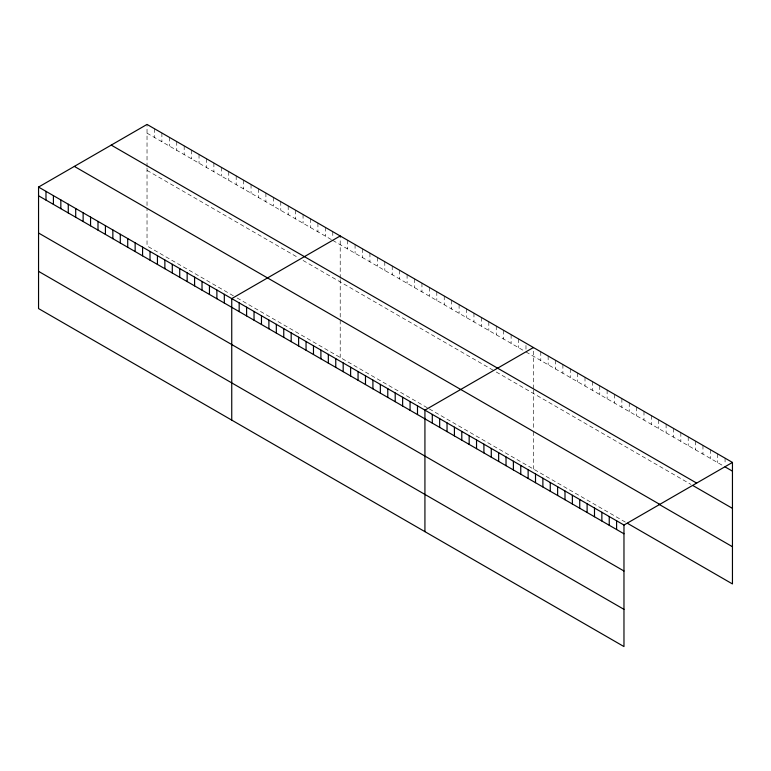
<?xml version="1.0" encoding="UTF-8"?>
<svg xmlns="http://www.w3.org/2000/svg" width="771" height="771" viewBox="0 0 771 771"><rect width="100%" height="100%" fill="white"/><g stroke="black" fill="none" stroke-linecap="round" stroke-linejoin="round"><path stroke-width="0.58" stroke-dasharray="3.85 2.89" d="M147.03 166.777L147.03 124.43M340.213 279.516L340.213 317.874M340.213 278.321L340.213 235.965M533.407 389.856L533.407 429.408M533.407 388.651L533.407 347.509M147.03 133.161L331.858 239.868M332.783 240.407L524.116 350.872M525.976 351.942L724.152 466.368M147.03 170.381L298.416 257.784M303.061 260.473L494.394 370.938M496.254 372.007L690.98 484.429M233.401 295.823L147.03 245.949L147.03 208.729M237.121 297.963L428.454 408.428M429.38 408.967L625.56 522.227M725.077 458.167L725.077 464.711M717.705 453.907L717.705 462.639M710.332 449.657L710.332 458.388M702.959 445.397L702.959 454.129M695.587 441.147L695.587 449.869M688.214 436.887L688.214 445.619M680.841 432.627L680.841 441.359M673.478 428.377L673.478 437.099M666.105 424.117L666.105 432.849M658.733 419.858L658.733 428.589M651.36 415.608L651.36 424.339M643.987 411.348L643.987 420.079M636.615 407.088L636.615 415.82M629.242 402.838L629.242 411.569M621.869 398.578L621.869 407.31M614.497 394.328L614.497 403.05M607.124 390.068L607.124 398.8M599.751 385.808L599.751 394.54M592.379 381.558L592.379 390.29M585.006 377.298L585.006 386.03M577.633 373.039L577.633 381.77M570.27 368.789L570.27 377.52M562.897 364.529L562.897 373.26M555.525 360.279L555.525 369.001M548.152 356.019L548.152 364.75M540.779 351.759L540.779 360.491M533.407 431.808L533.407 469.028M525.976 345.398L525.976 349.764M518.546 338.922L518.546 347.654M511.115 334.633L511.115 343.365M503.685 330.345L503.685 339.076M496.254 326.056L496.254 334.787M488.824 321.767L488.824 330.499M481.393 317.479L481.393 326.21M473.963 313.19L473.963 321.921M466.532 308.901L466.532 317.623M459.102 304.603L459.102 313.334M451.671 300.314L451.671 309.046M444.241 296.025L444.241 304.757M436.81 291.737L436.81 300.468M429.38 287.448L429.38 296.18M421.949 283.159L421.949 291.891M414.519 278.871L414.519 287.602M407.088 274.582L407.088 283.304M399.657 270.284L399.657 279.015M392.227 265.995L392.227 274.727M384.796 261.706L384.796 270.438M377.366 257.418L377.366 266.149M369.935 253.129L369.935 261.861M362.505 248.84L362.505 257.572M355.074 244.552L355.074 253.283M347.644 240.263L347.644 248.985M340.213 320.264L340.213 357.484M332.783 231.676L332.783 238.229M325.352 227.387L325.352 236.119M317.922 223.098L317.922 231.83M310.491 218.81L310.491 227.541M303.061 214.521L303.061 223.253M295.63 210.232L295.63 218.964M288.2 205.944L288.2 214.666M280.769 201.645L280.769 210.377M273.339 197.357L273.339 206.088M265.908 193.068L265.908 201.8M258.478 188.779L258.478 197.511M251.047 184.491L251.047 193.222M243.617 180.202L243.617 188.934M236.186 175.913L236.186 184.645M228.756 171.625L228.756 180.347M221.325 167.326L221.325 176.058M213.895 163.038L213.895 171.769M206.464 158.749L206.464 167.48M199.034 154.46L199.034 163.192M191.603 150.172L191.603 158.903M184.182 145.883L184.182 154.614M176.752 141.594L176.752 150.326M169.321 137.305L169.321 146.027M161.891 133.007L161.891 141.739M154.46 128.718L154.46 137.45M147.03 167.982L147.03 206.329"/><path stroke-width="1.16" d="M38.55 187.064L623.97 525.051L623.97 646.57L38.55 308.573L38.55 187.064L147.03 124.43L732.45 462.427L732.45 583.936L627.401 523.287M340.213 235.965L231.743 298.599L231.743 420.118M533.407 347.509L424.927 410.133L424.927 531.653M623.97 525.051L732.45 462.427M725.077 466.898L732.45 471.148M111.226 145.102L696.656 483.089M692.821 485.499L732.45 508.368M74.344 166.391L659.774 504.388M658.733 504.157L732.45 546.716M38.55 195.786L623.97 533.783M38.55 233.006L623.97 571.003M38.55 271.353L623.97 609.35M616.598 520.791L616.598 529.523M609.235 516.541L609.235 525.273M601.862 512.281L601.862 521.013M594.489 508.022L594.489 516.753M587.117 503.771L587.117 512.503M579.744 499.512L579.744 508.243M572.371 495.261L572.371 503.983M564.998 491.002L564.998 499.733M557.626 486.742L557.626 495.474M550.253 482.492L550.253 491.223M542.88 478.232L542.88 486.964M535.508 473.972L535.508 482.704M528.135 469.722L528.135 478.454M520.762 465.462L520.762 474.194M513.39 461.212L513.39 469.934M506.027 456.952L506.027 465.684M498.654 452.693L498.654 461.424M491.281 448.443L491.281 457.174M483.909 444.183L483.909 452.914M476.536 439.923L476.536 448.655M469.163 435.673L469.163 444.404M461.79 431.413L461.79 440.145M454.418 427.163L454.418 435.885M447.045 422.903L447.045 431.635M439.672 418.643L439.672 427.375M432.3 414.393L432.3 423.115M417.496 405.845L417.496 414.576M410.066 401.556L410.066 410.288M402.635 397.267L402.635 405.989M395.205 392.979L395.205 401.701M387.774 388.68L387.774 397.412M380.344 384.392L380.344 393.123M372.913 380.103L372.913 388.835M365.483 375.814L365.483 384.546M358.052 371.526L358.052 380.257M350.622 367.237L350.622 375.969M343.191 362.948L343.191 371.67M335.761 358.66L335.761 367.381M328.33 354.361L328.33 363.093M320.909 350.073L320.909 358.804M313.479 345.784L313.479 354.515M306.048 341.495L306.048 350.227M298.618 337.206L298.618 345.938M291.187 332.918L291.187 341.649M283.757 328.629L283.757 337.351M276.326 324.34L276.326 333.062M268.896 320.042L268.896 328.774M261.465 315.753L261.465 324.485M254.035 311.465L254.035 320.196M246.604 307.176L246.604 315.908M239.174 302.887L239.174 311.619M224.313 294.31L224.313 303.032M216.882 290.021L216.882 298.743M209.452 285.723L209.452 294.455M202.021 281.434L202.021 290.166M194.591 277.146L194.591 285.877M187.16 272.857L187.16 281.588M179.73 268.568L179.73 277.3M172.299 264.28L172.299 273.011M164.869 259.991L164.869 268.713M157.438 255.702L157.438 264.424M150.008 251.404L150.008 260.135M142.577 247.115L142.577 255.847M135.147 242.826L135.147 251.558M127.716 238.538L127.716 247.269M120.286 234.249L120.286 242.981M112.855 229.96L112.855 238.692M105.425 225.672L105.425 234.394M97.994 221.383L97.994 230.105M90.564 217.085L90.564 225.816M83.133 212.796L83.133 221.528M75.703 208.507L75.703 217.239M68.272 204.219L68.272 212.95M60.842 199.93L60.842 208.662M53.411 195.641L53.411 204.373M45.981 191.353L45.981 200.075"/></g></svg>
